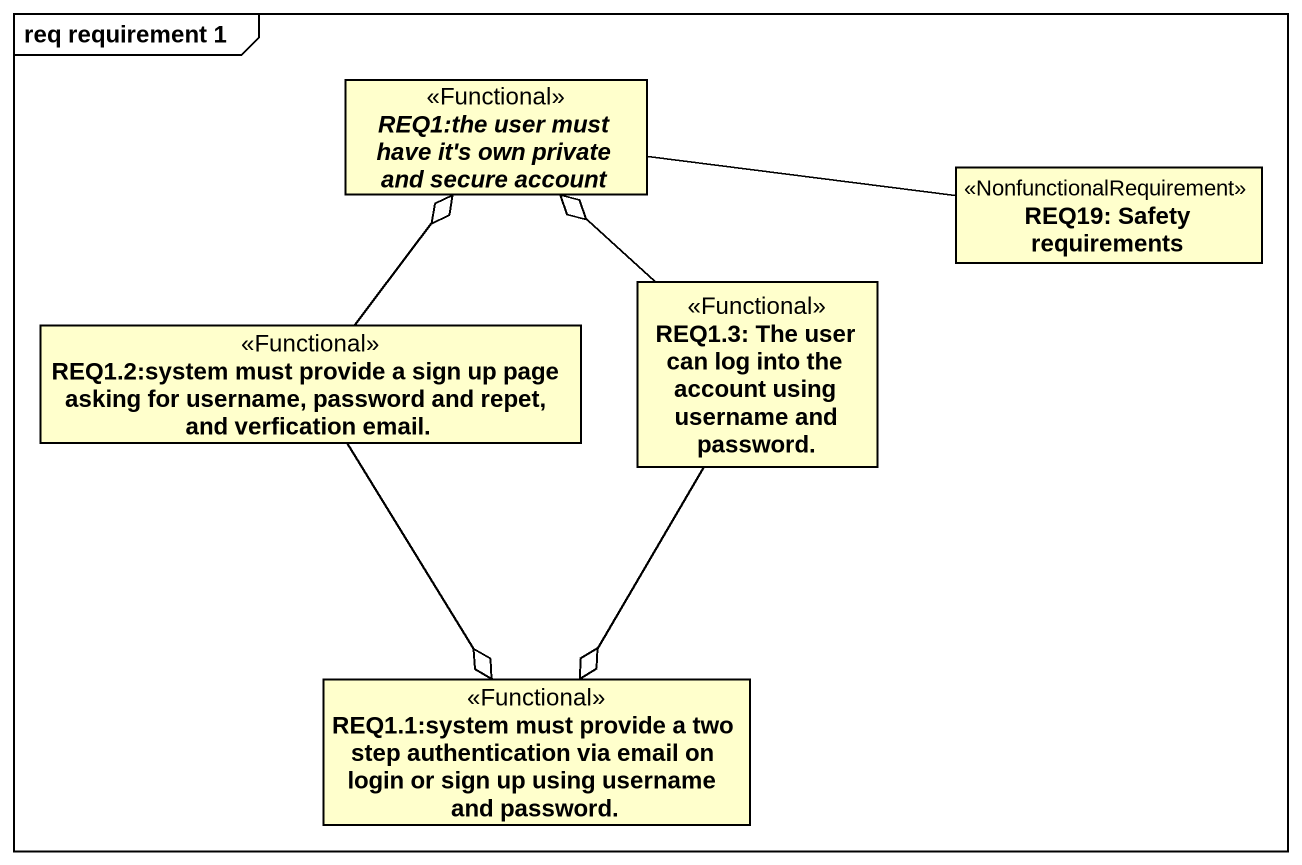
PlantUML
@startuml
mainframe req requirement 1
hide circle
hide empty members
class "REQ1:the user must have it's own private and secure account" as REQ1_the_user_must_have_it <<Functional>>
class "REQ19: Safety requirements" as REQ19_Safety_requirements <<NonfunctionalRequirement>>
class "REQ1.3: The user can log into the account using username and password." as REQ1_3_The_user_can_log <<Functional>>
class "REQ1.2:system must provide a sign up page asking for username, password and repet, and verfication email." as REQ1_2_system_must_provide <<Functional>>
class "REQ1.1:system must provide a two step authentication via email on login or sign up using username and password." as REQ1_1_system_must_provide <<Functional>>
REQ19_Safety_requirements -left- REQ1_the_user_must_have_it
REQ1_3_The_user_can_log -up-o REQ1_the_user_must_have_it
REQ1_3_The_user_can_log --o REQ1_1_system_must_provide
REQ1_2_system_must_provide -up-o REQ1_the_user_must_have_it
REQ1_2_system_must_provide --o REQ1_1_system_must_provide
@enduml
